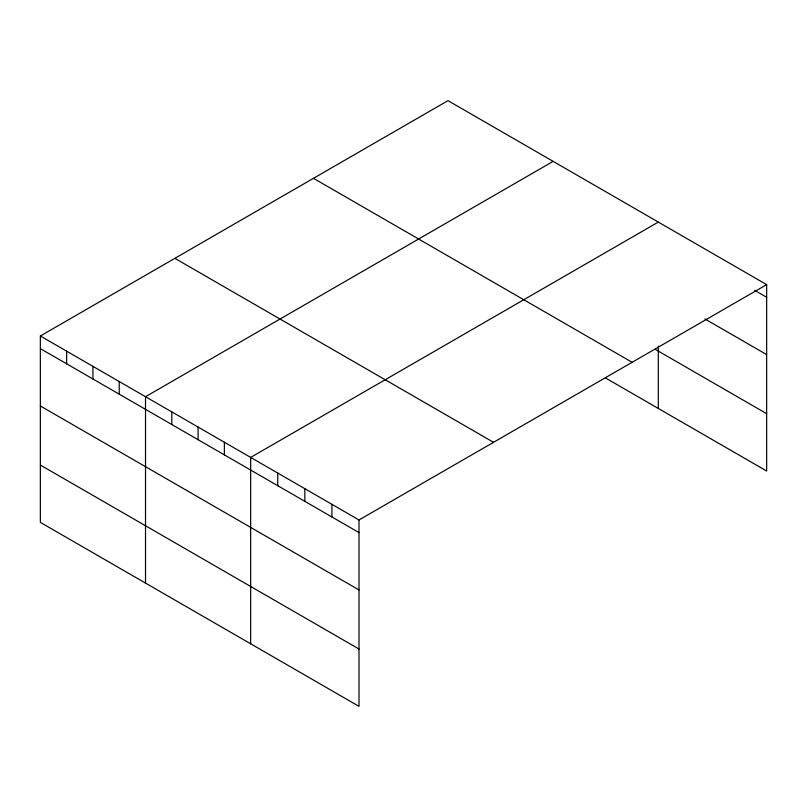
<?xml version="1.0" encoding="UTF-8"?>
<svg xmlns="http://www.w3.org/2000/svg" width="807" height="807" viewBox="0 0 807 807"><rect width="100%" height="100%" fill="white"/><g stroke="black" fill="none" stroke-linecap="round" stroke-linejoin="round"><path stroke-width="1.21" d="M766.65 284.629L447.996 100.653L40.35 335.994L40.35 522.371L359.004 706.347L359.004 519.97L766.65 284.629L766.65 471.006L605.724 378.09M553.148 161.36L145.512 396.711L145.512 583.088M658.31 222.076L250.664 457.418L250.664 643.804M754.737 290.379L766.65 297.258M704.894 318.936L766.65 354.596M655.153 349.29L766.65 413.668M313.469 178.317L632.133 362.293M174.867 258.331L493.531 442.307M40.35 335.994L359.004 519.97M40.35 348.634L359.004 532.61M40.35 405.971L359.004 589.947M40.35 465.044L359.004 649.02M658.31 346.092L658.31 408.453M331.919 504.335L331.919 516.974M304.834 488.699L304.834 501.329M277.749 473.063L277.749 485.693M224.376 442.246L224.376 454.876M198.088 427.064L198.088 439.704M171.8 411.893L171.8 424.522M119.214 381.529L119.214 394.169M92.926 366.358L92.926 378.987M66.638 351.176L66.638 363.816"/></g></svg>
